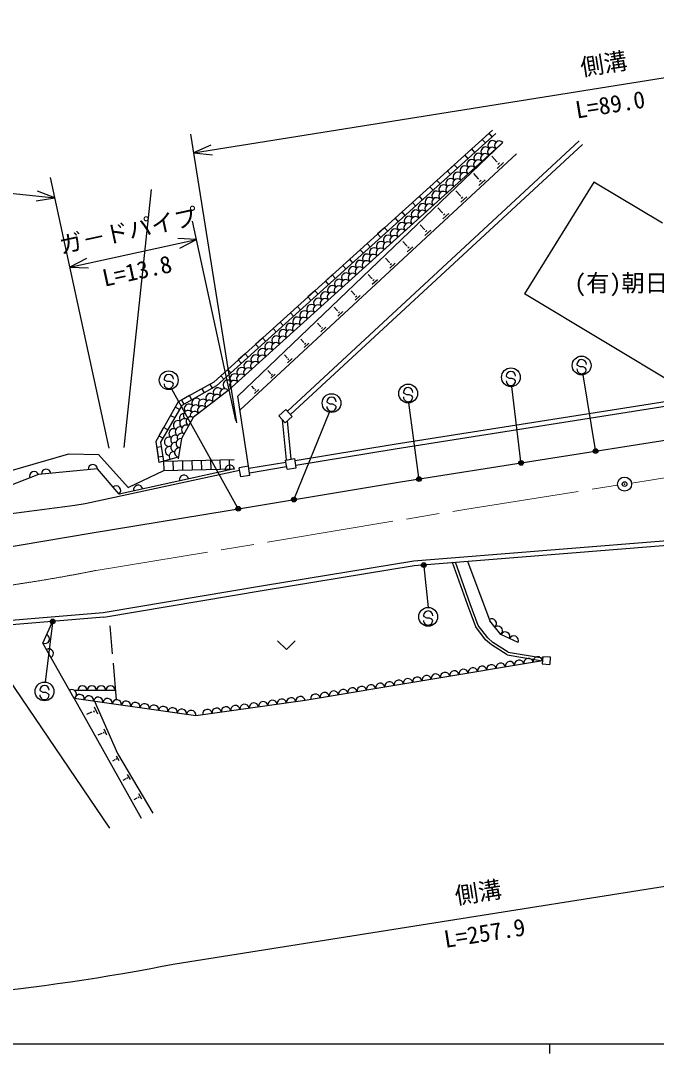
# Model space of a CAD drawing. Units: millimetres, scale not verified. Extents: x 40000 to 680000, y 20000 to 380000.
# Drawn here: x 211681 to 279359, y 204000 to 313886 of the extents above; entities that cross this region are included whole.
import ezdxf
from ezdxf.enums import TextEntityAlignment as Align

# ---------------------------------------------------------------- set-up
doc = ezdxf.new("R2010")
doc.units = ezdxf.units.MM
doc.header["$LTSCALE"] = 1000
doc.header["$PDMODE"] = 32
doc.header["$PDSIZE"] = 500
doc.linetypes.add('CHAIN', pattern=[18.5, 12, -1.5, 3.5, -1.5])
for name, color, linetype, lineweight in [('M-BGD', 7, 'Continuous', 25), ('M-BMK', 2, 'CHAIN', 13), ('M-BMK-SRVR', 3, 'Continuous', 25), ('M-STR-STRC', 7, 'Continuous', 25), ('M-TTL-BAND', 7, 'Continuous', 25)]:
    doc.layers.add(name, color=color, linetype=linetype, lineweight=lineweight)
doc.styles.add('@ＭＳ ゴシック', font='')
doc.styles.add('ＭＳ ゴシック', font='')
doc.styles.get('@ＭＳ ゴシック').set_extended_font_data('@MS Gothic')
doc.styles.get('ＭＳ ゴシック').set_extended_font_data('MS Gothic')

msp = doc.modelspace()

# ---------------------------------------------------------------- linework, layer by layer
at = {"layer": 'M-BGD'}
for p, q in [((230099, 299820), (318182, 313886)), ((116038, 305643), (215326, 295026)), ((261932, 302244), (232235, 275426)), ((234687, 271091), (229784, 301795)), ((262267, 301873), (232529, 275017)), ((261561, 301909), (260818, 301239)), ((260818, 301239), (261154, 300868)), ((261896, 301538), (261561, 301909)), ((231925, 300636), (230099, 299820)), ((263002, 300916), (233786, 274525)), ((234790, 273913), (263002, 300916)), ((240080, 272332), (271146, 301087)), ((240419, 271965), (271485, 300720)), ((259705, 300234), (258963, 299563)), ((260040, 299863), (259705, 300234)), ((230099, 299820), (232089, 299614)), ((235015, 272446), (264472, 299704)), ((258963, 299563), (259298, 299192)), ((262385, 298869), (261840, 299458)), ((257850, 298558), (257108, 297888)), ((257108, 297888), (257443, 297517)), ((258185, 298187), (257850, 298558)), ((262364, 298849), (262406, 298889)), ((262422, 298148), (263101, 298776)), ((262488, 298587), (262658, 298744)), ((221100, 268397), (214859, 297179)), ((255994, 296883), (255252, 296212)), ((256330, 296511), (255994, 296883)), ((260436, 297048), (259913, 297613)), ((260416, 297029), (260457, 297067)), ((260473, 296344), (261135, 296957)), ((260537, 296772), (260703, 296926)), ((272701, 296713), (265310, 284821)), ((280008, 292323), (272701, 296713)), ((215326, 295026), (213460, 295746)), ((222691, 268483), (225627, 295936)), ((255252, 296212), (255587, 295841)), ((258504, 295242), (258002, 295784)), ((213350, 294717), (215326, 295026)), ((254139, 295207), (253397, 294537)), ((253397, 294537), (253732, 294166)), ((254474, 294836), (254139, 295207)), ((258484, 295223), (258524, 295260)), ((258540, 294555), (259186, 295153)), ((258603, 294973), (258764, 295123)), ((252284, 293531), (251542, 292861)), ((252619, 293160), (252284, 293531)), ((256588, 293451), (256107, 293971)), ((256568, 293432), (256608, 293469)), ((234587, 271322), (229983, 292551)), ((251542, 292861), (251877, 292490)), ((256623, 292782), (257253, 293364)), ((256684, 293189), (256842, 293335)), ((250428, 291856), (249686, 291186)), ((250763, 291485), (250428, 291856)), ((254688, 291675), (254228, 292172)), ((254669, 291657), (254707, 291693)), ((254722, 291023), (255336, 291591)), ((254782, 291420), (254935, 291562)), ((216920, 287672), (230407, 290596)), ((230407, 290596), (228409, 290693)), ((228629, 289681), (230407, 290596)), ((248573, 290180), (247831, 289510)), ((248908, 289809), (248573, 290180)), ((249686, 291186), (250021, 290814)), ((252804, 289914), (252365, 290389)), ((247831, 289510), (248166, 289139)), ((252786, 289897), (252823, 289931)), ((252837, 289279), (253435, 289832)), ((252896, 289665), (253045, 289804)), ((218699, 288587), (216920, 287672)), ((246718, 288505), (245975, 287834)), ((247053, 288134), (246718, 288505)), ((250936, 288168), (250517, 288621)), ((250918, 288151), (250955, 288185)), ((250968, 287549), (251550, 288088)), ((251025, 287926), (251171, 288060)), ((216920, 287672), (218918, 287575)), ((244862, 286829), (244120, 286159)), ((245197, 286458), (244862, 286829)), ((245975, 287834), (246311, 287463)), ((249084, 286436), (248685, 286867)), ((244120, 286159), (244455, 285788)), ((249066, 286420), (249102, 286453)), ((249115, 285834), (249682, 286359)), ((249170, 286201), (249312, 286332)), ((243007, 285153), (242265, 284483)), ((243342, 284782), (243007, 285153)), ((247247, 284719), (246869, 285128)), ((247230, 284703), (247264, 284735)), ((247278, 284134), (247828, 284644)), ((247331, 284490), (247469, 284618)), ((282455, 274519), (265310, 284821)), ((242265, 284483), (242600, 284112)), ((241151, 283478), (240409, 282808)), ((240409, 282808), (240744, 282437)), ((241487, 283107), (241151, 283478)), ((245426, 283017), (245068, 283404)), ((245409, 283001), (245443, 283032)), ((245455, 282448), (245991, 282943)), ((245508, 282794), (245641, 282918)), ((239296, 281802), (238554, 281132)), ((239631, 281431), (239296, 281802)), ((243620, 281329), (243281, 281694)), ((243604, 281314), (243636, 281344)), ((238554, 281132), (238889, 280761)), ((243649, 280776), (244169, 281257)), ((243699, 281113), (243829, 281233)), ((237441, 280127), (236698, 279457)), ((236698, 279457), (237034, 279085)), ((237776, 279756), (237441, 280127)), ((241829, 279655), (241510, 279999)), ((241813, 279640), (241845, 279669)), ((241857, 279118), (242362, 279585)), ((241906, 279445), (242032, 279562)), ((235585, 278451), (234843, 277781)), ((235920, 278080), (235585, 278451)), ((240053, 277995), (239754, 278318)), ((234843, 277781), (235178, 277410)), ((240038, 277981), (240068, 278009)), ((240080, 277474), (240570, 277928)), ((240128, 277791), (240250, 277905)), ((233730, 276776), (232988, 276105)), ((232988, 276105), (233323, 275734)), ((234065, 276405), (233730, 276776)), ((238292, 276349), (238013, 276651)), ((238277, 276335), (238307, 276363)), ((238319, 275844), (238794, 276284)), ((238365, 276151), (238484, 276261)), ((232235, 275426), (228462, 273311)), ((232529, 275017), (228827, 272942)), ((231848, 275209), (230976, 274720)), ((230976, 274720), (231221, 274284)), ((232093, 274773), (231848, 275209)), ((236546, 274717), (236286, 274998)), ((236532, 274703), (236561, 274730)), ((294510, 275585), (251458, 268798)), ((294587, 275091), (251538, 268304)), ((229668, 273986), (228795, 273497)), ((229912, 273550), (229668, 273986)), ((233786, 274525), (230036, 271673)), ((235928, 266482), (234790, 273913)), ((236572, 274227), (237032, 274654)), ((236616, 274525), (236732, 274632)), ((228462, 273311), (226062, 269122)), ((228827, 272942), (226583, 269024)), ((228145, 272757), (227648, 271889)), ((228579, 272508), (228145, 272757)), ((228795, 273497), (229040, 273061)), ((227648, 271889), (228082, 271641)), ((230036, 271673), (228805, 269411)), ((239176, 271836), (239910, 272515)), ((239855, 271102), (239176, 271836)), ((239855, 271102), (240589, 271781)), ((240589, 271781), (239910, 272515)), ((252119, 264802), (295128, 271583)), ((226902, 270588), (226405, 269720)), ((227336, 270339), (226902, 270588)), ((239991, 267154), (239573, 271407)), ((240486, 267236), (240084, 271314)), ((226405, 269720), (226839, 269471)), ((228805, 269411), (228455, 267271)), ((226062, 269122), (226406, 266871)), ((226658, 268530), (226164, 268455)), ((226164, 268455), (226315, 267466)), ((226583, 269024), (226891, 267006)), ((251458, 268798), (240902, 267051)), ((251538, 268304), (240983, 266558)), ((207488, 265088), (216799, 267794)), ((216799, 267794), (219955, 267738)), ((219955, 267738), (223124, 264211)), ((226315, 267466), (226809, 267542)), ((228459, 267441), (226406, 266871)), ((226902, 267008), (234422, 267206)), ((227900, 267035), (227926, 266035)), ((228900, 267061), (228926, 266061)), ((229899, 267087), (229926, 266088)), ((230899, 267114), (230925, 266114)), ((231898, 267140), (231925, 266140)), ((232898, 267166), (232924, 266167)), ((233898, 267193), (233924, 266193)), ((239874, 267135), (240861, 267298)), ((240038, 266148), (239874, 267135)), ((241024, 266311), (240861, 267298)), ((219870, 266199), (213587, 265582)), ((218546, 262492), (234986, 266048)), ((222160, 263511), (219870, 266199)), ((234449, 266207), (222160, 263511)), ((223124, 264211), (226929, 266009)), ((226900, 267008), (226927, 266009)), ((226929, 266009), (234449, 266207)), ((235928, 266482), (234941, 266319)), ((235105, 265332), (234941, 266319)), ((236091, 265495), (235928, 266482)), ((239915, 266888), (235969, 266235)), ((239997, 266395), (236050, 265742)), ((240038, 266148), (241024, 266311)), ((213587, 265582), (199601, 260215)), ((236091, 265495), (235105, 265332)), ((236136, 262158), (252119, 264802)), ((219068, 259335), (236136, 262158)), ((208341, 257544), (219068, 259335)), ((253527, 256419), (297076, 259884)), ((253588, 255923), (296864, 259366)), ((237523, 253772), (253527, 256419)), ((259268, 251745), (257666, 256247)), ((259550, 251847), (257976, 256272)), ((259253, 256373), (261623, 250014)), ((237605, 253279), (253588, 255923)), ((220462, 250899), (237523, 253772)), ((220545, 250406), (237605, 253279)), ((260127, 249383), (259268, 251745)), ((260394, 249529), (259550, 251847)), ((209353, 250003), (220462, 250899)), ((220545, 250406), (209420, 249507)), ((214049, 247640), (215034, 249829)), ((221177, 249502), (221431, 246513)), ((261406, 248196), (260394, 249529)), ((262790, 248568), (261623, 250014)), ((261182, 247995), (260127, 249383)), ((264635, 247712), (262790, 248568)), ((217384, 241771), (214049, 247640)), ((239032, 247905), (239970, 246968)), ((240907, 247905), (239970, 246968)), ((261797, 247467), (261182, 247995)), ((261406, 248196), (261960, 247718)), ((263467, 246409), (261797, 247467)), ((263577, 246695), (261960, 247718)), ((263467, 246409), (267226, 245770)), ((263577, 246695), (267246, 246071)), ((267259, 246240), (267203, 245442)), ((267259, 246240), (268057, 246184)), ((268057, 246184), (268001, 245386)), ((221516, 245516), (221846, 241621)), ((267225, 245771), (241958, 241550)), ((267203, 245442), (268001, 245386)), ((209569, 245026), (221157, 227952)), ((230332, 239930), (217384, 241771)), ((217384, 241771), (224514, 229022)), ((221763, 242601), (217445, 242599)), ((219524, 240863), (219852, 240119)), ((219532, 241465), (221977, 235914)), ((241963, 241551), (230332, 239930)), ((219242, 240295), (218692, 240052)), ((219232, 240318), (219252, 240271)), ((219424, 240486), (219506, 240300)), ((220550, 238535), (220831, 237897)), ((228125, 213542), (387327, 238671)), ((220308, 238047), (219901, 237868)), ((220299, 238067), (220316, 238027)), ((220464, 238211), (220534, 238052)), ((221697, 235236), (221443, 235085)), ((221688, 235251), (221706, 235221)), ((221806, 235383), (221878, 235262)), ((221843, 235650), (222131, 235167)), ((221977, 235914), (225761, 229552)), ((222872, 233219), (222574, 233042)), ((222863, 233235), (222882, 233203)), ((222988, 233375), (223064, 233246)), ((223028, 233659), (223333, 233145)), ((224065, 231170), (223723, 230966)), ((224055, 231187), (224075, 231153)), ((224188, 231335), (224269, 231199)), ((224230, 231637), (224554, 231092))]:
    msp.add_line(p, q, dxfattribs=at)
for centre, radius, start, end in [((261925, 300617), 500, 42.09177, 222.09177), ((261183, 299946), 500, 42.09177, 222.09177), ((261889, 299911), 500, 42.09177, 222.09177), ((262631, 300581), 500, 42.09177, 222.09177), ((259698, 298606), 500, 42.09177, 222.09177), ((260405, 298570), 500, 42.09177, 222.09177), ((260440, 299276), 500, 42.09177, 222.09177), ((261147, 299240), 500, 42.09177, 222.09177), ((258956, 297935), 500, 42.09177, 222.09177), ((259662, 297900), 500, 42.09177, 222.09177), ((257457, 296595), 500, 42.09177, 222.09177), ((258178, 296559), 500, 42.09177, 222.09177), ((258214, 297265), 500, 42.09177, 222.09177), ((258920, 297229), 500, 42.09177, 222.09177), ((255973, 295254), 500, 42.09177, 222.09177), ((256694, 295218), 500, 42.09177, 222.09177), ((256715, 295925), 500, 42.09177, 222.09177), ((257436, 295889), 500, 42.09177, 222.09177), ((255231, 294584), 500, 42.09177, 222.09177), ((255952, 294548), 500, 42.09177, 222.09177), ((253762, 293243), 500, 42.09177, 222.09177), ((254468, 293207), 500, 42.09177, 222.09177), ((254504, 293914), 500, 42.09177, 222.09177), ((255210, 293878), 500, 42.09177, 222.09177), ((252277, 291903), 500, 42.09177, 222.09177), ((252984, 291867), 500, 42.09177, 222.09177), ((253020, 292573), 500, 42.09177, 222.09177), ((253726, 292537), 500, 42.09177, 222.09177), ((251536, 291232), 500, 42.09177, 222.09177), ((252242, 291196), 500, 42.09177, 222.09177), ((250051, 289892), 500, 42.09177, 222.09177), ((250758, 289856), 500, 42.09177, 222.09177), ((250794, 290562), 500, 42.09177, 222.09177), ((251500, 290526), 500, 42.09177, 222.09177), ((248567, 288551), 500, 42.09177, 222.09177), ((249273, 288515), 500, 42.09177, 222.09177), ((249309, 289221), 500, 42.09177, 222.09177), ((250016, 289185), 500, 42.09177, 222.09177), ((247825, 287881), 500, 42.09177, 222.09177), ((248531, 287845), 500, 42.09177, 222.09177), ((246341, 286540), 500, 42.09177, 222.09177), ((247047, 286504), 500, 42.09177, 222.09177), ((247083, 287210), 500, 42.09177, 222.09177), ((247789, 287174), 500, 42.09177, 222.09177), ((245599, 285870), 500, 42.09177, 222.09177), ((246305, 285834), 500, 42.09177, 222.09177), ((244115, 284529), 500, 42.09177, 222.09177), ((244821, 284493), 500, 42.09177, 222.09177), ((244857, 285199), 500, 42.09177, 222.09177), ((245563, 285164), 500, 42.09177, 222.09177), ((242631, 283188), 500, 42.09177, 222.09177), ((243337, 283153), 500, 42.09177, 222.09177), ((243373, 283859), 500, 42.09177, 222.09177), ((244079, 283823), 500, 42.09177, 222.09177), ((241889, 282518), 500, 42.09177, 222.09177), ((242595, 282482), 500, 42.09177, 222.09177), ((240404, 281177), 500, 42.09177, 222.09177), ((241111, 281142), 500, 42.09177, 222.09177), ((241147, 281848), 500, 42.09177, 222.09177), ((241853, 281812), 500, 42.09177, 222.09177), ((238920, 279837), 500, 42.09177, 222.09177), ((239627, 279801), 500, 42.09177, 222.09177), ((239662, 280507), 500, 42.09177, 222.09177), ((240369, 280471), 500, 42.09177, 222.09177), ((238178, 279167), 500, 42.09177, 222.09177), ((238884, 279131), 500, 42.09177, 222.09177), ((236694, 277826), 500, 42.09177, 222.09177), ((237400, 277790), 500, 42.09177, 222.09177), ((237436, 278496), 500, 42.09177, 222.09177), ((238142, 278460), 500, 42.09177, 222.09177), ((235210, 276485), 500, 42.09177, 222.09177), ((235916, 276449), 500, 42.09177, 222.09177), ((235952, 277156), 500, 42.09177, 222.09177), ((236658, 277120), 500, 42.09177, 222.09177), ((234468, 275815), 500, 42.09177, 222.09177), ((235174, 275779), 500, 42.09177, 222.09177), ((232688, 274318), 500, 37.25416, 217.25416), ((233388, 274223), 500, 37.25416, 217.25416), ((233726, 275145), 500, 42.09177, 238.90769), ((234432, 275109), 500, 42.09177, 222.09177), ((230395, 273203), 500, 37.25416, 217.25416), ((231892, 273713), 500, 37.25416, 217.25416), ((232592, 273617), 500, 37.25416, 217.25416), ((229599, 272597), 500, 37.25416, 217.25416), ((230300, 272502), 500, 37.25416, 217.25416), ((231000, 272407), 500, 37.25416, 217.25416), ((231096, 273107), 500, 37.25416, 217.25416), ((231796, 273012), 500, 37.25416, 217.25416), ((229078, 271576), 500, 94.74615, 217.25416), ((229119, 271034), 500, 61.43876, 241.43876), ((229504, 271897), 500, 37.25416, 226.78279), ((229797, 271234), 500, 61.43876, 241.43876), ((230205, 271801), 500, 37.25416, 188.60273), ((227963, 269956), 500, 61.43876, 241.43876), ((228441, 270834), 500, 61.43876, 241.43876), ((228641, 270156), 500, 61.43876, 241.43876), ((229319, 270356), 500, 61.43876, 241.43876), ((227485, 269077), 500, 61.43876, 267.13263), ((228163, 269277), 500, 61.43876, 229.67892), ((228724, 268918), 500, 80.72543, 260.72543), ((228841, 269478), 500, 61.43876, 203.1146), ((227576, 268092), 500, 80.72543, 260.72543), ((228150, 268505), 500, 80.72543, 260.72543), ((228563, 267931), 500, 80.72543, 260.72543), ((227989, 267518), 500, 80.72543, 219.02594), ((214397, 265661), 500, 5.61321, 185.61321), ((219373, 266151), 500, 5.61321, 185.61321), ((233960, 266100), 500, 12.37306, 192.37306), ((213120, 265403), 500, 20.9949, 200.9949), ((229076, 265028), 500, 12.37306, 192.37306), ((221835, 263892), 500, 310.41276, 130.41276), ((224192, 263957), 500, 12.37306, 192.37306), ((143731, 797088), 539805, 276.11333, 277.9666), ((261848, 249735), 500, 308.91326, 123.58024), ((262476, 248957), 500, 308.91326, 128.91326), ((214254, 248096), 500, 245.76955, 65.76955), ((263274, 248343), 500, 335.11811, 155.11811), ((264181, 247923), 500, 335.11811, 155.11811), ((214667, 246553), 500, 299.60601, 119.60601), ((266732, 245688), 500, 9.4834, 189.4834), ((260814, 244700), 500, 9.4834, 189.4834), ((261800, 244864), 500, 9.4834, 189.4834), ((262787, 245029), 500, 9.4834, 189.4834), ((263773, 245194), 500, 9.4834, 189.4834), ((264759, 245359), 500, 9.4834, 189.4834), ((265746, 245524), 500, 9.4834, 189.4834), ((253910, 243546), 500, 9.4834, 189.4834), ((254896, 243711), 500, 9.4834, 189.4834), ((255882, 243876), 500, 9.4834, 189.4834), ((256869, 244041), 500, 9.4834, 189.4834), ((257855, 244205), 500, 9.4834, 189.4834), ((258841, 244370), 500, 9.4834, 189.4834), ((259828, 244535), 500, 9.4834, 189.4834), ((218263, 242599), 500, 0.02541, 180.02541), ((219263, 242600), 500, 0.02541, 180.02541), ((220263, 242600), 500, 0.02541, 180.02541), ((221263, 242601), 500, 0.02541, 180.02541), ((247005, 242393), 500, 9.4834, 189.4834), ((247992, 242558), 500, 9.4834, 189.4834), ((248978, 242723), 500, 9.4834, 189.4834), ((249964, 242887), 500, 9.4834, 189.4834), ((250951, 243052), 500, 9.4834, 189.4834), ((251937, 243217), 500, 9.4834, 189.4834), ((252923, 243382), 500, 9.4834, 189.4834), ((217137, 242206), 500, 299.60601, 119.60601), ((217957, 241689), 500, 351.90809, 171.90809), ((218947, 241549), 500, 351.90809, 171.90809), ((219937, 241408), 500, 351.90809, 171.90809), ((220927, 241267), 500, 351.90809, 171.90809), ((240478, 241344), 500, 7.93417, 187.93417), ((241468, 241482), 500, 7.93417, 187.93417), ((243060, 241734), 500, 9.4834, 189.4834), ((244046, 241899), 500, 9.4834, 189.4834), ((245033, 242064), 500, 9.4834, 189.4834), ((246019, 242228), 500, 9.4834, 189.4834), ((221917, 241126), 500, 351.90809, 171.90809), ((222907, 240986), 500, 351.90809, 171.90809), ((223897, 240845), 500, 351.90809, 171.90809), ((224887, 240704), 500, 351.90809, 171.90809), ((225877, 240563), 500, 351.90809, 171.90809), ((226867, 240422), 500, 351.90809, 171.90809), ((227857, 240282), 500, 351.90809, 171.90809), ((232554, 240239), 500, 7.93417, 187.93417), ((233545, 240378), 500, 7.93417, 187.93417), ((234535, 240516), 500, 7.93417, 187.93417), ((235526, 240654), 500, 7.93417, 187.93417), ((236516, 240792), 500, 7.93417, 187.93417), ((237507, 240930), 500, 7.93417, 187.93417), ((238497, 241068), 500, 7.93417, 187.93417), ((239487, 241206), 500, 7.93417, 187.93417), ((228847, 240141), 500, 351.90809, 171.90809), ((229837, 240000), 500, 351.90809, 171.90809), ((231564, 240101), 500, 7.93417, 187.93417), ((186249, 422061), 212682, 257.08893, 281.35527)]:
    msp.add_arc(centre, radius, start, end, dxfattribs=at)
at = {"layer": 'M-BMK'}
for p, q in [((278941, 265035), (298704, 268088)), ((276718, 264684), (278941, 265035)), ((259185, 261916), (275236, 264450)), ((239453, 258652), (259185, 261916)), ((219721, 255388), (239453, 258652))]:
    msp.add_line(p, q, dxfattribs=at)
msp.add_arc((186249, 422061), 170000, 265.43049, 281.35527, dxfattribs=at)
at = {"layer": 'M-BMK-SRVR'}
msp.add_circle((275977, 264567), 750, dxfattribs=at)
msp.add_point((275977, 264567), dxfattribs=at)
at = {"layer": 'M-STR-STRC'}
for p, q in [((271007, 277203), (270907, 277321)), ((271252, 277063), (271007, 277203)), ((271552, 277061), (271252, 277063)), ((271797, 276949), (271552, 277061)), ((271903, 276813), (271797, 276949)), ((263477, 275948), (263378, 276066)), ((263722, 275809), (263477, 275948)), ((272868, 268225), (271558, 276203)), ((227046, 275634), (226947, 275752)), ((227291, 275495), (227046, 275634)), ((227592, 275492), (227291, 275495)), ((227837, 275381), (227592, 275492)), ((227943, 275244), (227837, 275381)), ((264023, 275806), (263722, 275809)), ((264943, 266975), (263986, 274943)), ((264268, 275694), (264023, 275806)), ((264374, 275558), (264268, 275694)), ((234781, 262077), (227765, 274676)), ((252536, 274222), (252437, 274340)), ((252781, 274083), (252536, 274222)), ((253082, 274081), (252781, 274083)), ((253327, 273969), (253082, 274081)), ((253433, 273833), (253327, 273969)), ((244379, 273203), (244280, 273321)), ((244624, 273063), (244379, 273203)), ((244925, 273061), (244624, 273063)), ((245170, 272949), (244925, 273061)), ((245276, 272813), (245170, 272949)), ((254075, 265262), (253010, 273214)), ((240830, 263064), (244577, 272212)), ((254613, 255802), (255070, 251445)), ((254664, 250456), (254565, 250574)), ((215077, 249817), (214279, 243508)), ((254909, 250317), (254664, 250456)), ((255210, 250314), (254909, 250317)), ((255455, 250202), (255210, 250314)), ((255561, 250066), (255455, 250202)), ((213821, 242521), (213722, 242639)), ((214066, 242381), (213821, 242521)), ((214367, 242379), (214066, 242381)), ((214612, 242267), (214367, 242379)), ((214718, 242131), (214612, 242267))]:
    msp.add_line(p, q, dxfattribs=at)
for centre, radius in [((271406, 277192), 1000), ((263877, 275937), 1000), ((227446, 275623), 1000), ((252936, 274212), 1000), ((244779, 273192), 1000), ((272892, 268077), 150), ((272892, 268077), 120), ((272892, 268077), 90), ((272892, 268077), 60), ((272892, 268077), 30), ((264961, 266827), 150), ((264961, 266827), 120), ((264961, 266827), 90), ((264961, 266827), 60), ((264961, 266827), 30), ((254095, 265113), 150), ((254095, 265113), 120), ((254095, 265113), 90), ((254095, 265113), 60), ((254095, 265113), 30), ((240773, 262925), 150), ((240773, 262925), 120), ((240773, 262925), 90), ((240773, 262925), 60), ((240773, 262925), 30), ((234854, 261946), 150), ((234854, 261946), 120), ((234854, 261946), 90), ((234854, 261946), 60), ((234854, 261946), 30), ((254597, 255951), 150), ((254597, 255951), 120), ((254597, 255951), 90), ((254597, 255951), 60), ((254597, 255951), 30), ((255064, 250445), 1000), ((215096, 249966), 150), ((215096, 249966), 120), ((215096, 249966), 90), ((215096, 249966), 60), ((215096, 249966), 30), ((214221, 242510), 1000)]:
    msp.add_circle(centre, radius, dxfattribs=at)
for centre, start, end in [((271407, 277317), 359.55488, 179.55488), ((227447, 275748), 359.55488, 179.55488), ((263878, 276062), 359.55488, 179.55488), ((271403, 276817), 179.55488, 359.55488), ((227443, 275248), 179.55488, 359.55488), ((252937, 274337), 359.55488, 179.55488), ((263874, 275562), 179.55488, 359.55488), ((244780, 273317), 359.55488, 179.55488), ((252933, 273837), 179.55488, 359.55488), ((244776, 272817), 179.55488, 359.55488), ((255065, 250570), 359.55488, 179.55488), ((255061, 250070), 179.55488, 359.55488), ((214222, 242635), 359.55488, 179.55488), ((214218, 242135), 179.55488, 359.55488)]:
    msp.add_arc(centre, 500, start, end, dxfattribs=at)
for p in [(272892, 268077), (264961, 266827), (254095, 265113), (240773, 262925), (234854, 261946), (254597, 255951), (215096, 249966)]:
    msp.add_point(p, dxfattribs=at)
at = {"layer": 'M-TTL-BAND'}
for p, q in [((40000, 205000), (579000, 205000)), ((268000, 205000), (268000, 204000))]:
    msp.add_line(p, q, dxfattribs=at)

# ---------------------------------------------------------------- texts
at = {"layer": 'M-BGD', "style": 'ＭＳ ゴシック'}
for s, rotation, p in [('側溝', 9.073, (273983, 307841)), ('ガ－ドパイプ', 12.235, (223452, 290111)), ('側溝', 8.97, (260614, 219683))]:
    msp.add_text(s, height=1833, rotation=rotation, dxfattribs=at).set_placement(p, align=Align.BOTTOM_CENTER)
at = {"layer": 'M-BGD'}
for s, rotation, style, p in [('L=89.0', 9.073, 'ＭＳ ゴシック', (274298, 305866)), ('L=13.8', 12.235, '@ＭＳ ゴシック', (223876, 288157)), ('L=257.9', 8.97, '@ＭＳ ゴシック', (260926, 217707))]:
    msp.add_text(s, height=1833, rotation=rotation, dxfattribs=dict(at, style=style)).set_placement(p, align=Align.TOP_CENTER)
at = {"layer": 'M-BGD', "style": 'ＭＳ ゴシック'}
msp.add_text('(有)朝日化学', height=1833, dxfattribs=at).set_placement((278131, 285972), align=Align.MIDDLE_CENTER)

doc.saveas('drawing.dxf')
